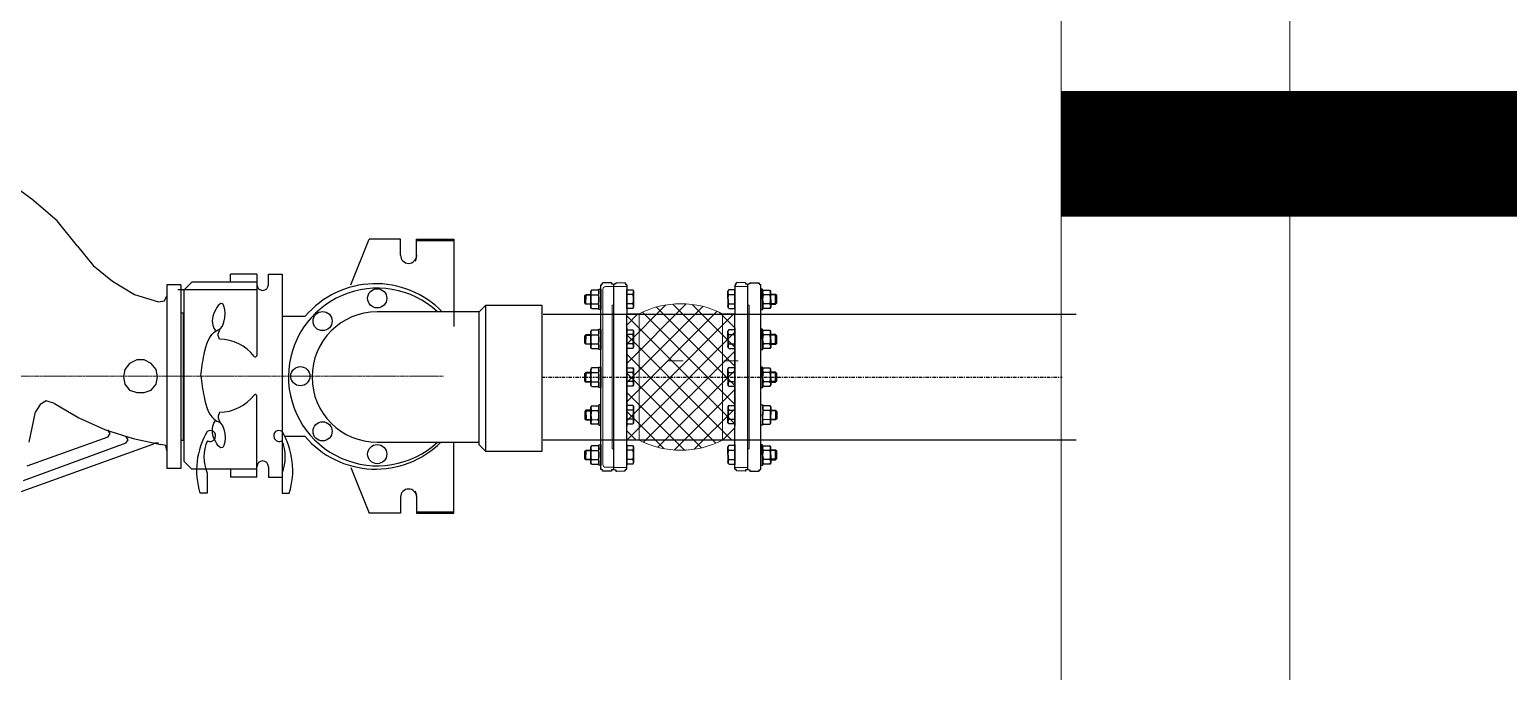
# Model space of a CAD drawing. Header units: millimetres. Extents: x -294625 to 2136527, y -251383 to 128331.
# Drawn here: x 1409292 to 1410586, y -29278 to -28716 of the extents above; entities that cross this region are included whole.
import ezdxf
from ezdxf.lldxf.tags import DXFTag

# ---------------------------------------------------------------- set-up
doc = ezdxf.new("R2010")
doc.units = ezdxf.units.MM
doc.linetypes.add('CENTER', pattern=[3, 1.5, -0.5, 0.5, -0.5])
for name, color, linetype, lineweight in [('0-4', 250, 'Continuous', 5), ('01. CẤP NƯỚC LẠNH', 5, 'Continuous', 9), ('ICE-BP', 4, 'Continuous', 25), ('ICE-CENTER', 8, 'CENTER', 0), ('N2-PK-TB', 2, 'Continuous', 20), ('N3-NOTE', 11, 'Continuous', 13)]:
    doc.layers.add(name, color=color, linetype=linetype, lineweight=lineweight)
for name, color, linetype in [('H-N-FITTING-35', 2, 'Continuous'), ('ICE-CEN', 8, 'CENTER'), ('ống thoát mưa', 5, 'TM')]:
    doc.layers.add(name, color=color, linetype=linetype)
doc.styles.add('P-VNTIMEH', font='vntimeh.shx', dxfattribs={"width": 0.75, "height": 300})
doc.styles.get("Standard").update_dxf_attribs({"font": 'arialbd.ttf'})
tags = doc.linetypes.add('TM', pattern='A,795.088449,-59.671033,["TM",Standard,S=298.800421,R=0,X=0,Y=-149.400211],-682.892341,795.088449', length=2332.740272).pattern_tags.tags
tags[6] = DXFTag(74, 10)
doc.dimstyles.new('N-NOTE', dxfattribs={"dimtxt": 200, "dimasz": 30, "dimexe": 50, "dimexo": 50, "dimgap": 100, "dimtad": 1, "dimdec": 0, "dimdsep": 46, "dimtxsty": 'P-VNTIMEH', "dimblk": 'OPEN30', "dimcen": 0, "dimse1": 1, "dimse2": 1, "dimclrd": 256, "dimclre": 7, "dimclrt": 256, "dimadec": 0, "dimazin": 0, "dimtfac": 1, "dimtdec": 0, "dimtix": 1, "dimtmove": 2, "dimatfit": 3, "dimldrblk": 'OPEN30', "dimfxl": 1, "dimtolj": 1, "dimtzin": 0, "dimarcsym": 0})

# ---------------------------------------------------------------- blocks, each defined once
blk = doc.blocks.new('WPP')
at = {"layer": 'H-N-FITTING-35', "ltscale": 1000}
for p, q in [((137898.5, -19559.5, 5.1), (137827.5, -19362.6, 5.1)), ((138226.1, -19398.1, 5.1), (138251.9, -19362.6, 5.1)), ((137900.1, -19524, 5.1), (137850.1, -19386.8, 5.1)), ((137908.2, -19499.8, 5.1), (137869.4, -19391.7, 5.1)), ((137901.7, -19394.9, 5.1), (137942.1, -19403, 5.1)), ((138197.1, -19432, 5.1), (138226.1, -19398.1, 5.1)), ((137951.7, -19409.4, 5.1), (137942.1, -19403, 5.1)), ((137956.6, -19417.5, 5.1), (137951.7, -19409.4, 5.1)), ((137953.4, -19428.8, 5.1), (137956.6, -19417.5, 5.1)), ((137953.4, -19428.8, 5.1), (137934, -19461.1, 5.1)), ((138163.2, -19459.5, 5.1), (138197.1, -19432, 5.1)), ((137934, -19461.1, 5.1), (137917.9, -19496.6, 5.1)), ((138163.2, -19459.5, 5.1), (138137.3, -19480.4, 5.1)), ((138137.3, -19480.4, 5.1), (138116.4, -19506.3, 5.1)), ((137917.9, -19496.6, 5.1), (137906.6, -19533.7, 5.1)), ((137908.2, -19499.8, 5.1), (137913, -19503, 5.1)), ((137913, -19503, 5.1), (137917.9, -19499.8, 5.1)), ((137988.9, -19520.8, 5.1), (137979.2, -19522.4, 5.1)), ((137998.6, -19522.4, 5.1), (137988.9, -19520.8, 5.1)), ((138116.4, -19506.3, 5.1), (138098.6, -19535.3, 5.1)), ((137906.6, -19533.7, 5.1), (137898.5, -19570.8, 5.1)), ((137900.1, -19524, 5.1), (137904.9, -19527.2, 5.1)), ((137904.9, -19527.2, 5.1), (137909.8, -19524, 5.1)), ((137971.1, -19528.9, 5.1), (137967.9, -19538.5, 5.1)), ((137967.9, -19538.5, 5.1), (137967.9, -19548.2, 5.1)), ((137979.2, -19522.4, 5.1), (137971.1, -19528.9, 5.1)), ((138006.6, -19528.9, 5.1), (137998.6, -19522.4, 5.1)), ((138011.5, -19538.5, 5.1), (138006.6, -19528.9, 5.1)), ((138011.5, -19548.2, 5.1), (138011.5, -19538.5, 5.1)), ((138098.6, -19535.3, 5.1), (138088.9, -19567.6, 5.1)), ((137900.1, -19562.7, 5.1), (137898.5, -19559.5, 5.1)), ((137967.9, -19548.2, 5.1), (137971.1, -19557.9, 5.1)), ((137971.1, -19557.9, 5.1), (137979.2, -19564.4, 5.1)), ((137998.6, -19564.4, 5.1), (138006.6, -19557.9, 5.1)), ((138006.6, -19557.9, 5.1), (138011.5, -19548.2, 5.1)), ((137988.9, -19578.9, 5.1), (137866.2, -19578.9, 5.1)), ((137866.2, -19597.2, 5.1), (137866.2, -19578.9, 5.1)), ((137890.4, -19578.9, 5.1), (137896.9, -19577.3, 5.1)), ((137896.9, -19577.3, 5.1), (137898.5, -19570.8, 5.1)), ((137900.1, -19567.6, 5.1), (137900.1, -19562.7, 5.1)), ((137979.2, -19564.4, 5.1), (137988.9, -19566, 5.1)), ((137988.9, -19566, 5.1), (137998.6, -19564.4, 5.1)), ((138111.5, -19578.9, 5.1), (137988.9, -19578.9, 5.1)), ((138088.9, -19567.6, 5.1), (138090.5, -19575.7, 5.1)), ((138090.5, -19575.7, 5.1), (138097, -19578.9, 5.1)), ((138111.5, -19597.2, 5.1), (138111.5, -19578.9, 5.1)), ((137988.9, -19597.2, 5.1), (137866.2, -19597.2, 5.1)), ((137903.9, -19597.2, 5.1), (137902.8, -19597.2, 5.1)), ((137903.9, -19600.4, 5.1), (137903.9, -19597.2, 5.1)), ((138111.5, -19597.2, 5.1), (137988.9, -19597.2, 5.1)), ((138073.9, -19600.4, 5.1), (138073.9, -19597.2, 5.1)), ((138074.9, -19597.2, 5.1), (138073.9, -19597.2, 5.1)), ((138104.9, -19699, 5.1), (138104.9, -19593.3, 5.1)), ((137876.3, -19601.5, 5.1), (137865.5, -19611.9, 5.1)), ((137865.5, -19699, 5.1), (137865.5, -19611.9, 5.1)), ((138104.4, -19601.5, 5.1), (137876.3, -19601.5, 5.1)), ((138073.9, -19600.4, 5.1), (137903.9, -19600.4, 5.1)), ((138104.4, -19601.5, 5.1), (138115.1, -19611.9, 5.1)), ((138115.1, -19699, 5.1), (138115.1, -19611.9, 5.1)), ((137833.5, -19632.7, 5.1), (137833.5, -19623, 5.1)), ((137860.3, -19632.7, 5.1), (137833.5, -19632.7, 5.1)), ((137854.7, -19699, 5.1), (137854.7, -19663.9, 5.1)), ((137865.5, -19663.9, 5.1), (137854.7, -19663.9, 5.1)), ((138115.1, -19663.9, 5.1), (138125.9, -19663.9, 5.1)), ((138125.9, -19699, 5.1), (138125.9, -19663.9, 5.1)), ((137854.7, -19699, 5.1), (137963.1, -19699, 5.1)), ((137854.7, -19714.4, 5.1), (137854.7, -19732.6, 5.1)), ((137868.8, -19714.4, 5.1), (137854.7, -19714.4, 5.1)), ((138125.9, -19699, 5.1), (138017.5, -19699, 5.1)), ((138111.9, -19714.4, 5.1), (138125.9, -19714.4, 5.1)), ((138125.9, -19714.4, 5.1), (138125.9, -19732.6, 5.1)), ((137860.3, -19732.6, 5.1), (137833.5, -19732.6, 5.1)), ((137833.5, -19732.6, 5.1), (137833.5, -19742.3, 5.1)), ((138125.9, -19732.6, 5.1), (137854.7, -19732.6, 5.1)), ((137867.9, -19824.6, 5.1), (137806.7, -19848.8, 5.1)), ((138111.5, -19824.6, 5.1), (138172.7, -19848.8, 5.1)), ((137806.7, -19890.9, 5.1), (137806.7, -19848.8, 5.1)), ((138172.7, -19890.9, 5.1), (138172.7, -19848.8, 5.1)), ((137828.2, -19890.9, 5.1), (137806.7, -19890.9, 5.1)), ((138151.2, -19890.9, 5.1), (138172.7, -19890.9, 5.1)), ((137806.7, -19912.4, 5.1), (137806.7, -19962.1, 5.1)), ((137828.2, -19912.4, 5.1), (137806.7, -19912.4, 5.1)), ((137808.5, -19912.4, 5.1), (137808.5, -19962.1, 5.1)), ((137830, -19912.4, 5.1), (137808.5, -19912.4, 5.1)), ((138149.4, -19912.4, 5.1), (138170.9, -19912.4, 5.1)), ((138151.2, -19912.4, 5.1), (138172.7, -19912.4, 5.1)), ((138170.9, -19912.4, 5.1), (138170.9, -19962.1, 5.1)), ((138172.7, -19912.4, 5.1), (138172.7, -19962.1, 5.1)), ((137806.7, -19962.1, 5.1), (137901.5, -19962.1, 5.1)), ((137808.5, -19962.1, 5.1), (137901.5, -19962.1, 5.1)), ((138170.9, -19962.1, 5.1), (138055.9, -19962.1, 5.1)), ((138172.7, -19962.1, 5.1), (138075.6, -19962.1, 5.1))]:
    blk.add_line(p, q, dxfattribs=at)
at = {"layer": 'H-N-FITTING-35', "ltscale": 1000, "elevation": 5.1}
for points in [[(137909.4, -19736.2), (137909.4, -19763.7)], [(138070, -19732.6), (138070, -19763.7)]]:
    blk.add_lwpolyline(points, dxfattribs=at)
at = {"layer": 'H-N-FITTING-35', "ltscale": 1000}
for centre in [(137989.7, -19757.1, 5.1), (137916, -19786.8, 5.1), (138063.3, -19786.8, 5.1), (137885.6, -19859.8, 5.1), (138093.7, -19859.8, 5.1)]:
    blk.add_circle(centre, 12.8, dxfattribs=at)
for centre, radius, start, end in [((137863.7, -19720.7, 5.1), 102.3, 59.376, 107.2021), ((137881.7, -19682.4, 5.1), 54.1, 66.1952, 113.2506), ((137909.7, -19636.5, 5.1), 7.22, 149.8175, 250.3002), ((137910.1, -19636.8, 5.1), 7.07, 246.3683, 36.0529), ((138001.6, -19647.8, 5.1), 60.2, 181.2989, 231.8862), ((137979, -19647.8, 5.1), 60.2, 308.1138, 358.7011), ((137963.1, -19696.9, 5.1), 2.15, 270, 51.8862), ((138017.5, -19696.9, 5.1), 2.15, 128.1138, 270), ((137868.8, -19706.7, 5.1), 7.7, 270, 90), ((138111.9, -19706.7, 5.1), 7.7, 90, 270), ((137863.7, -19644.6, 5.1), 102.3, 252.7979, 300.624), ((137881.7, -19682.9, 5.1), 54.1, 246.7494, 293.8048), ((137909.7, -19728.8, 5.1), 7.22, 109.6998, 210.1825), ((137910.1, -19728.5, 5.1), 7.07, 323.9471, 113.6317), ((137988.6, -19859.8, 5.1), 118.6, 89.4601, 222.776), ((137988.6, -19859.8, 5.1), 118.6, 317.2239, 89.4601), ((137989.4, -19857.7, 5.1), 123.8, 130.2749, 224.7621), ((137989.4, -19857.7, 5.1), 123.8, 314.1331, 49.398), ((137828.2, -19901.7, 5.1), 10.8, 270, 90), ((138151.2, -19901.7, 5.1), 10.8, 90, 270), ((137830, -19901.7, 5.1), 10.8, 270, 304.8513), ((138149.4, -19901.7, 5.1), 10.8, 235.1487, 270)]:
    blk.add_arc(centre, radius, start, end, dxfattribs=at)
for points in [[(137990.3, -19624, 5.1), (137962, -19628.4, 5.1), (137929.8, -19645.7, 5.1), (137927.5, -19649.9, 5.1), (137893.8, -19651, 5.1), (137901.9, -19644, 5.1), (137925.6, -19641.1, 5.1), (137930.8, -19643.8, 5.1)], [(137990.3, -19624, 5.1), (138018.6, -19628.4, 5.1), (138050.8, -19645.7, 5.1), (138053.1, -19649.9, 5.1), (138086.8, -19651, 5.1), (138078.8, -19644, 5.1), (138055, -19641.1, 5.1), (138049.8, -19643.8, 5.1)], [(137941.4, -19649.2, 5.1), (137936.5, -19647.4, 5.1), (137927.5, -19649.9, 5.1)], [(138039.2, -19649.2, 5.1), (138044.1, -19647.4, 5.1), (138053.1, -19649.9, 5.1)]]:
    blk.add_spline(points, degree=3, dxfattribs=at)
at = {"layer": 'ICE-BP', "ltscale": 1000}
for p, q in [((137901.5, -19859.8, 5.1), (137901.5, -19996, 5.1)), ((138075.6, -19996, 5.1), (138075.6, -19859.6, 5.1)), ((137889, -20004.8, 5.1), (137897.9, -19996, 5.1)), ((137889, -20004.8, 5.1), (138084.5, -20004.8, 5.1)), ((137889, -20079.5, 5.1), (137889, -20004.8, 5.1)), ((137897.9, -19996, 5.1), (138075.6, -19996, 5.1)), ((138075.6, -19996, 5.1), (138084.5, -20004.8, 5.1)), ((138084.5, -20004.8, 5.1), (138084.5, -20079.5, 5.1)), ((138084.5, -20079.5, 5.1), (137889, -20079.5, 5.1)), ((137904.6, -20081.3, 5.1), (137904.6, -20793.4, 5.1)), ((138072.6, -20081.3, 5.1), (138072.6, -20793.4, 5.1))]:
    blk.add_line(p, q, dxfattribs=at)
blk.add_arc((137988.6, -19859.8, 5.1), 87.1, 0.1343, 180.0031, dxfattribs=at)
at = {"layer": 'ICE-CEN', "ltscale": 3}
blk.add_line((137988.6, -20079.5, 5.1), (137988.6, -20774.7, 5.1), dxfattribs=at)
at = {"layer": 'ICE-CENTER', "color": 8}
blk.add_line((137989.7, -19948.3, 5.1), (137989.7, -18678.5, 5.1), dxfattribs=at)
blk = doc.blocks.new('ExpSin8')
h = blk.add_hatch()
h.set_pattern_fill('ANSI37', color=8, scale=198, style=0)
h.set_pattern_definition([(45, (2.64, -165), (-17.5009, 17.5009), []), (135, (2.64, -165), (-17.5009, -17.5009), [])])
h.paths.add_polyline_path([(201.2, 115.3, 0.240369), (48.8, 115.3), (48.8, -115.3, 0.240369), (201.2, -115.3)])
h.paths.add_polyline_path([(26.4, -115.3), (48.8, -115.3), (48.8, 115.3), (26.4, 115.3)])
h.paths.add_polyline_path([(201.2, 115.3), (201.2, -115.3), (223.6, -115.3), (223.6, 115.3)])
for points in [[(2.6, -165), (26.4, -165), (26.4, 165), (2.6, 165)], [(247.4, -165), (223.6, -165), (223.6, 165), (247.4, 165)], [(2.6, 131), (0, 131), (0, -131), (2.6, -131)], [(247.4, 131), (250, 131), (250, -131), (247.4, -131)]]:
    blk.add_lwpolyline(points, close=True)
at = {"color": 8}
for points in [[(26.4, 115.3), (48.8, 115.3), (48.8, -115.3), (26.4, -115.3)], [(223.6, 115.3), (201.2, 115.3), (201.2, -115.3), (223.6, -115.3)]]:
    blk.add_lwpolyline(points, close=True, dxfattribs=at)
for centre, start, end in [((125, -33.9), 62.9686, 117.0314), ((125, 33.9), 242.9686, 297.0314)]:
    blk.add_arc(centre, 167.6, start, end)
blk = doc.blocks.new('NUT')
at = {"linetype": 'Continuous'}
for p, q in [((-14.7, 12.1), (-13.1, 13)), ((-14.7, 0.9), (-13.1, 0)), ((-7.5, 1.1), (-7.5, 11.9)), ((7.5, 1.1), (7.5, 11.9)), ((14.7, 12.1), (13.1, 13)), ((14.7, 0.9), (13.1, 0))]:
    blk.add_line(p, q, dxfattribs=at)
blk.add_lwpolyline([(-16.5, 16), (-16.5, 13), (16.5, 13), (16.5, 16)], close=True)
for points in [[(-15, 1.1), (-15, 11.9)], [(-13.1, 13), (13.1, 13)], [(-13.1, 0), (13.1, 0)], [(13.1, 0), (-13.1, 0)], [(15, 11.9), (15, 1.1)]]:
    blk.add_lwpolyline(points, dxfattribs=at)
for centre, radius, start, end in [((-11.3, 6.1), 6.9, 57.0867, 122.9133), ((-11.3, 6.9), 6.9, 237.0867, 302.9133), ((0, -13), 26, 73.2213, 106.7787), ((0, 26), 26, 253.2213, 286.7787), ((11.3, 6.1), 6.9, 57.0867, 122.9133), ((11.3, 6.9), 6.9, 237.0867, 302.9133)]:
    blk.add_arc(centre, radius, start, end, dxfattribs=at)
blk = doc.blocks.new('_Open30')
at = {"color": 0, "linetype": 'ByBlock', "lineweight": -2}
for p, q in [((-1, 0.2679), (0, 0)), ((0, 0), (-1, -0.2679)), ((0, 0), (-1, 0))]:
    blk.add_line(p, q, dxfattribs=at)

msp = doc.modelspace()

# ---------------------------------------------------------------- linework, layer by layer
at = {"layer": '0-4'}
for p, q in [((1409851.2, -29006.1, -0.5), (1409863.8, -29006.1, -0.5)), ((1409899.5, -29006.1, -0.5), (1409912.1, -29006.1, -0.5))]:
    msp.add_line(p, q, dxfattribs=at)
at = {"layer": '01. CẤP NƯỚC LẠNH', "elevation": -0.5}
msp.add_lwpolyline([(1409803.2, -29099.1), (1409803.2, -28941.1), (1409796, -28941.1, 0.414214), (1409793.6, -28943.5), (1409793.6, -29096.7, 0.414214), (1409796, -29099.1)], format="xyb", close=True, dxfattribs=at)
at = {"layer": 'H-N-FITTING-35', "ltscale": 1000}
for p, q in [((1409814.6, -28943.1), (1409814.5, -28960.9)), ((1409819.9, -28948), (1409814.6, -28948)), ((1409820, -28944.1), (1409820.5, -28945)), ((1409820.5, -28945), (1409820.5, -28959.1)), ((1409820.5, -28959.1), (1409820.5, -28945)), ((1409903.5, -28944.1), (1409903, -28945)), ((1409903, -28945), (1409903.1, -28959.1)), ((1409903.1, -28959.1), (1409903, -28945)), ((1409903.6, -28948), (1409909, -28948)), ((1409909, -28943.1), (1409909, -28960.9)), ((1409819.9, -28956.1), (1409814.6, -28956.1)), ((1409820, -28960), (1409820.5, -28959.1)), ((1409903.6, -28960), (1409903.1, -28959.1)), ((1409903.7, -28956.1), (1409909, -28956.1)), ((1409814.6, -28978.2), (1409814.5, -28996)), ((1409814.6, -28977.2, -0.7), (1409814.6, -29063, -0.7)), ((1409909, -28977.2, -0.7), (1409909, -29063, -0.7)), ((1409909, -28978.2), (1409909, -28996)), ((1409819.9, -28983), (1409814.6, -28983)), ((1409819.9, -28991.1), (1409814.6, -28991.1)), ((1409820, -28979.2), (1409820.5, -28980)), ((1409820.5, -28980), (1409820.5, -28994.1)), ((1409820.5, -28994.1), (1409820.5, -28980)), ((1409903.5, -28979.2), (1409903, -28980)), ((1409903, -28980), (1409903.1, -28994.1)), ((1409903.1, -28994.1), (1409903, -28980)), ((1409903.6, -28983), (1409909, -28983)), ((1409903.7, -28991.1), (1409909, -28991.1)), ((1409820, -28995), (1409820.5, -28994.1)), ((1409903.6, -28995), (1409903.1, -28994.1)), ((1409814.6, -29011.2), (1409814.5, -29029)), ((1409819.9, -29016.1), (1409814.6, -29016.1)), ((1409820, -29012.2), (1409820.5, -29013.1)), ((1409820.5, -29013.1), (1409820.5, -29027.2)), ((1409820.5, -29027.2), (1409820.5, -29013.1)), ((1409903.5, -29012.2), (1409903, -29013.1)), ((1409903, -29013.1), (1409903.1, -29027.2)), ((1409903.1, -29027.2), (1409903, -29013.1)), ((1409903.6, -29016.1), (1409909, -29016.1)), ((1409909, -29011.2), (1409909, -29029)), ((1409819.9, -29024.2), (1409814.6, -29024.2)), ((1409820, -29028.1), (1409820.5, -29027.2)), ((1409903.6, -29028.1), (1409903.1, -29027.2)), ((1409903.7, -29024.2), (1409909, -29024.2)), ((1409814.6, -29061.9), (1409814.5, -29044.1)), ((1409819.9, -29049), (1409814.6, -29049)), ((1409820, -29045.1), (1409820.5, -29045.9)), ((1409820.5, -29060.1), (1409820.5, -29045.9)), ((1409820.5, -29045.9), (1409820.5, -29060.1)), ((1409903, -29060.1), (1409903.1, -29045.9)), ((1409903.1, -29045.9), (1409903, -29060.1)), ((1409903.6, -29045.1), (1409903.1, -29045.9)), ((1409903.7, -29049), (1409909, -29049)), ((1409909, -29061.9), (1409909, -29044.1)), ((1409819.9, -29057), (1409814.6, -29057.1)), ((1409820, -29060.9), (1409820.5, -29060.1)), ((1409903.5, -29060.9), (1409903, -29060.1)), ((1409903.6, -29057), (1409909, -29057.1)), ((1409814.6, -29079.2), (1409814.5, -29097)), ((1409820, -29080.2), (1409820.5, -29081.1)), ((1409820.5, -29081.1), (1409820.5, -29095.2)), ((1409820.5, -29095.2), (1409820.5, -29081.1)), ((1409903.5, -29080.2), (1409903, -29081.1)), ((1409903, -29081.1), (1409903.1, -29095.2)), ((1409903.1, -29095.2), (1409903, -29081.1)), ((1409909, -29079.2), (1409909, -29097)), ((1409790.6, -29082.8), (1409791.8, -29082.8)), ((1409819.9, -29084.1), (1409814.6, -29084.1)), ((1409819.9, -29092.2), (1409814.6, -29092.2)), ((1409903.6, -29084.1), (1409909, -29084.1)), ((1409903.7, -29092.2), (1409909, -29092.2)), ((1409933, -29082.8), (1409931.8, -29082.8)), ((1409820, -29096.1), (1409820.5, -29095.2)), ((1409903.6, -29096.1), (1409903.1, -29095.2))]:
    msp.add_line(p, q, dxfattribs=at)
at = {"layer": 'H-N-FITTING-35', "ltscale": 1000, "elevation": -0.5}
for points in [[(1409791.8, -29101), (1409791.8, -28939.6)], [(1409791.8, -28939.6), (1409791.8, -28939.6)], [(1409791.8, -28939.6), (1409791.8, -28939.6)], [(1409791.8, -28939.6), (1409792.7, -28939.6)], [(1409792.7, -28939.6), (1409792.7, -28938.7)], [(1409792.7, -28938.7), (1409792.7, -28938.7)], [(1409792.7, -28938.7), (1409792.7, -28938.7)], [(1409792.7, -28938.7), (1409792.7, -28938.7)], [(1409792.7, -28938.7), (1409793.2, -28938.7)], [(1409793.2, -28938.7), (1409793.2, -28937.8)], [(1409801.3, -28937.8), (1409793.2, -28937.8)], [(1409801.3, -28937.8), (1409793.2, -28937.8)], [(1409801.3, -28937.8), (1409793.2, -28937.8)], [(1409801.3, -28937.8), (1409801.3, -28937.8)], [(1409801.3, -28937.8), (1409801.3, -28937.8)], [(1409801.3, -28937.8), (1409801.3, -28938.7)], [(1409801.3, -28938.7), (1409802.2, -28938.7)], [(1409802.2, -28938.7), (1409802.2, -28938.7)], [(1409802.2, -28938.7), (1409802.2, -28938.7)], [(1409802.2, -28938.7), (1409802.2, -28938.7)], [(1409802.2, -28938.7), (1409803.2, -28939.6)], [(1409804.1, -28938.7), (1409803.2, -28939.6)], [(1409803.2, -28939.6), (1409803.2, -28939.6)], [(1409803.2, -29101), (1409803.2, -28939.6)], [(1409803.2, -29101), (1409803.2, -28939.6)], [(1409803.2, -29101), (1409803.2, -28939.6)], [(1409803.2, -28939.6), (1409803.2, -28939.6)], [(1409803.2, -29101), (1409803.2, -28939.6)], [(1409803.2, -29101), (1409803.2, -28939.6)], [(1409803.2, -29101), (1409803.2, -28939.6)], [(1409805, -28938.7), (1409804.1, -28938.7)], [(1409804.1, -28938.7), (1409804.1, -28938.7)], [(1409804.1, -28938.7), (1409804.1, -28938.7)], [(1409804.1, -28938.7), (1409804.1, -28938.7)], [(1409805, -28937.8), (1409813.2, -28937.5)], [(1409805, -28937.8), (1409813.2, -28937.5)], [(1409805, -28937.8), (1409813.2, -28937.5)], [(1409805, -28937.8), (1409805, -28937.8)], [(1409805, -28937.8), (1409805, -28937.8)], [(1409805, -28937.8), (1409805, -28938.7)], [(1409813.2, -28938.4), (1409813.2, -28937.5)], [(1409813.6, -28938.4), (1409813.2, -28938.4)], [(1409813.6, -28939.4), (1409813.6, -28938.4)], [(1409813.6, -28938.4), (1409813.6, -28938.4)], [(1409813.6, -28938.4), (1409813.6, -28938.4)], [(1409813.6, -28938.4), (1409813.6, -28938.4)], [(1409814.6, -28939.4), (1409813.6, -28939.4)], [(1409814.6, -28939.4), (1409814.6, -28939.4)], [(1409814.6, -28939.4), (1409814.6, -28939.4)], [(1409814.6, -28939.4), (1409814.6, -28965.5)], [(1409814.6, -28939.4), (1409814.6, -28965.5)], [(1409814.6, -28939.4), (1409814.6, -28965.5)], [(1409909, -28939.4), (1409909, -28939.4)], [(1409909, -28939.4), (1409909, -28939.4)], [(1409909, -28939.4), (1409909.9, -28939.4)], [(1409909, -28939.4), (1409909, -28965.5)], [(1409909, -28939.4), (1409909, -28965.5)], [(1409909, -28939.4), (1409909, -28965.5)], [(1409909.9, -28939.4), (1409909.9, -28938.4)], [(1409909.9, -28938.4), (1409909.9, -28938.4)], [(1409909.9, -28938.4), (1409909.9, -28938.4)], [(1409909.9, -28938.4), (1409909.9, -28938.4)], [(1409909.9, -28938.4), (1409910.4, -28938.4)], [(1409910.4, -28938.4), (1409910.4, -28937.5)], [(1409918.5, -28937.8), (1409910.4, -28937.5)], [(1409918.5, -28937.8), (1409910.4, -28937.5)], [(1409918.5, -28937.8), (1409910.4, -28937.5)], [(1409918.5, -28937.8), (1409918.5, -28937.8)], [(1409918.5, -28937.8), (1409918.5, -28937.8)], [(1409918.5, -28937.8), (1409918.5, -28938.7)], [(1409918.5, -28938.7), (1409919.5, -28938.7)], [(1409919.5, -28938.7), (1409919.5, -28938.7)], [(1409919.5, -28938.7), (1409919.5, -28938.7)], [(1409919.5, -28938.7), (1409919.5, -28938.7)], [(1409919.5, -28938.7), (1409920.4, -28939.6)], [(1409921.3, -28938.7), (1409920.4, -28939.6)], [(1409920.4, -28939.6), (1409920.4, -28939.6)], [(1409920.4, -28939.6), (1409920.4, -28939.6)], [(1409920.4, -29101), (1409920.4, -28939.6)], [(1409922.3, -28938.7), (1409921.3, -28938.7)], [(1409921.3, -28938.7), (1409921.3, -28938.7)], [(1409921.3, -28938.7), (1409921.3, -28938.7)], [(1409921.3, -28938.7), (1409921.3, -28938.7)], [(1409922.3, -28937.8), (1409930.4, -28937.8)], [(1409922.3, -28937.8), (1409930.4, -28937.8)], [(1409922.3, -28937.8), (1409930.4, -28937.8)], [(1409922.3, -28937.8), (1409922.3, -28937.8)], [(1409922.3, -28937.8), (1409922.3, -28937.8)], [(1409922.3, -28937.8), (1409922.3, -28938.7)], [(1409930.4, -28938.7), (1409930.4, -28937.8)], [(1409930.8, -28938.7), (1409930.4, -28938.7)], [(1409930.8, -28939.6), (1409930.8, -28938.7)], [(1409930.8, -28938.7), (1409930.8, -28938.7)], [(1409930.8, -28938.7), (1409930.8, -28938.7)], [(1409930.8, -28938.7), (1409930.8, -28938.7)], [(1409931.8, -28939.6), (1409930.8, -28939.6)], [(1409931.8, -29101), (1409931.8, -28939.6)], [(1409931.8, -28939.6), (1409931.8, -28939.6)], [(1409931.8, -28939.6), (1409931.8, -28939.6)], [(1409814.6, -29100.7), (1409814.6, -28965.5)], [(1409909, -29100.7), (1409909, -28965.5)], [(1409791.8, -29101), (1409791.8, -29073.4)], [(1409814.6, -29100.7), (1409814.6, -29073.1)], [(1409814.6, -29100.7), (1409814.6, -29073.1)], [(1409909, -29100.7), (1409909, -29073.1)], [(1409909, -29100.7), (1409909, -29073.1)], [(1409931.8, -29101), (1409931.8, -29073.4)], [(1409792.7, -29101), (1409791.8, -29101)], [(1409791.8, -29101), (1409791.8, -29101)], [(1409792.7, -29101.4), (1409792.7, -29101)], [(1409793.2, -29101.4), (1409792.7, -29101.4)], [(1409792.7, -29101.4), (1409792.7, -29101.4)], [(1409792.7, -29101.4), (1409792.7, -29101.4)], [(1409792.7, -29101.4), (1409792.7, -29101.4)], [(1409793.2, -29102.4), (1409793.2, -29101.4)], [(1409801.3, -29102.4), (1409793.2, -29102.4)], [(1409801.3, -29102.4), (1409793.2, -29102.4)], [(1409801.3, -29102.4), (1409793.2, -29102.4)], [(1409793.2, -29102.4), (1409793.2, -29102.4)], [(1409801.3, -29102.4), (1409800.8, -29102.4)], [(1409802.2, -29101.4), (1409801.3, -29101.4)], [(1409801.3, -29101.4), (1409801.3, -29101.4)], [(1409801.3, -29101.4), (1409801.3, -29102.4)], [(1409801.3, -29102.4), (1409801.3, -29102.4)], [(1409803.2, -29101), (1409802.2, -29101.4)], [(1409802.2, -29101.4), (1409802.2, -29101.4)], [(1409802.2, -29101.4), (1409802.2, -29101.4)], [(1409803.2, -29101), (1409803.2, -29101)], [(1409803.2, -29101), (1409803.2, -29101)], [(1409803.2, -29101), (1409803.2, -29101)], [(1409803.2, -29101), (1409803.2, -29101)], [(1409803.2, -29101), (1409804.1, -29101.4)], [(1409804.1, -29101.4), (1409804.1, -29101.4)], [(1409804.1, -29101.4), (1409804.1, -29101.4)], [(1409804.1, -29101.4), (1409805, -29101.4)], [(1409805, -29101.4), (1409805, -29101.4)], [(1409805, -29101.4), (1409805, -29102.4)], [(1409805, -29102.4), (1409813.2, -29102.1)], [(1409805, -29102.4), (1409813.2, -29102.1)], [(1409805, -29102.4), (1409813.2, -29102.1)], [(1409805, -29102.4), (1409805, -29102.4)], [(1409805, -29102.4), (1409805.5, -29102.4)], [(1409813.2, -29102.1), (1409813.2, -29101.2)], [(1409813.2, -29101.2), (1409813.6, -29101.2)], [(1409813.2, -29102.1), (1409813.2, -29102.1)], [(1409813.6, -29101.2), (1409813.6, -29100.7)], [(1409813.6, -29100.7), (1409814.6, -29100.7)], [(1409813.6, -29101.2), (1409813.6, -29101.2)], [(1409813.6, -29101.2), (1409813.6, -29101.2)], [(1409813.6, -29101.2), (1409813.6, -29101.2)], [(1409814.6, -29100.7), (1409814.6, -29100.7)], [(1409909.9, -29100.7), (1409909, -29100.7)], [(1409909, -29100.7), (1409909, -29100.7)], [(1409909.9, -29101.2), (1409909.9, -29100.7)], [(1409910.4, -29101.2), (1409909.9, -29101.2)], [(1409909.9, -29101.2), (1409909.9, -29101.2)], [(1409909.9, -29101.2), (1409909.9, -29101.2)], [(1409909.9, -29101.2), (1409909.9, -29101.2)], [(1409910.4, -29102.1), (1409910.4, -29101.2)], [(1409918.5, -29102.4), (1409910.4, -29102.1)], [(1409918.5, -29102.4), (1409910.4, -29102.1)], [(1409918.5, -29102.4), (1409910.4, -29102.1)], [(1409910.4, -29102.1), (1409910.4, -29102.1)], [(1409918.5, -29102.4), (1409918.1, -29102.4)], [(1409919.5, -29101.4), (1409918.5, -29101.4)], [(1409918.5, -29101.4), (1409918.5, -29101.4)], [(1409918.5, -29101.4), (1409918.5, -29102.4)], [(1409918.5, -29102.4), (1409918.5, -29102.4)], [(1409920.4, -29101), (1409919.5, -29101.4)], [(1409919.5, -29101.4), (1409919.5, -29101.4)], [(1409919.5, -29101.4), (1409919.5, -29101.4)], [(1409920.4, -29101), (1409920.4, -29101)], [(1409920.4, -29101), (1409920.4, -29101)], [(1409920.4, -29101), (1409921.3, -29101.4)], [(1409920.4, -29101), (1409920.4, -29101)], [(1409920.4, -29101), (1409920.4, -29101)], [(1409921.3, -29101.4), (1409921.3, -29101.4)], [(1409921.3, -29101.4), (1409921.3, -29101.4)], [(1409921.3, -29101.4), (1409922.3, -29101.4)], [(1409922.3, -29101.4), (1409922.3, -29101.4)], [(1409922.3, -29101.4), (1409922.3, -29102.4)], [(1409922.3, -29102.4), (1409930.4, -29102.4)], [(1409922.3, -29102.4), (1409930.4, -29102.4)], [(1409922.3, -29102.4), (1409930.4, -29102.4)], [(1409922.3, -29102.4), (1409922.3, -29102.4)], [(1409922.3, -29102.4), (1409922.7, -29102.4)], [(1409930.4, -29102.4), (1409930.4, -29101.4)], [(1409930.4, -29101.4), (1409930.8, -29101.4)], [(1409930.4, -29102.4), (1409930.4, -29102.4)], [(1409930.8, -29101.4), (1409930.8, -29101)], [(1409930.8, -29101), (1409931.8, -29101)], [(1409930.8, -29101.4), (1409930.8, -29101.4)], [(1409930.8, -29101.4), (1409930.8, -29101.4)], [(1409930.8, -29101.4), (1409930.8, -29101.4)], [(1409931.8, -29101), (1409931.8, -29101)]]:
    msp.add_lwpolyline(points, dxfattribs=at)
at = {"layer": 'H-N-FITTING-35', "ltscale": 1000, "elevation": 12.8}
for points in [[(1409783.2, -28956.5), (1409778.8, -28956.5), (1409777.8, -28955.4), (1409777.8, -28948.9), (1409778.9, -28947.9), (1409783.2, -28947.9)], [(1409940.4, -28956.5), (1409944.7, -28956.5), (1409945.8, -28955.4), (1409945.8, -28948.9), (1409944.7, -28947.9), (1409940.4, -28947.9)], [(1409783.2, -28991.5), (1409778.8, -28991.5), (1409777.8, -28990.5), (1409777.8, -28984), (1409778.9, -28982.9), (1409783.2, -28982.9)], [(1409940.4, -28991.5), (1409944.7, -28991.5), (1409945.8, -28990.5), (1409945.8, -28984), (1409944.7, -28982.9), (1409940.4, -28982.9)], [(1409783.2, -29024.6), (1409778.8, -29024.6), (1409777.8, -29023.5), (1409777.8, -29017), (1409778.9, -29016), (1409783.2, -29016)], [(1409940.4, -29024.6), (1409944.7, -29024.6), (1409945.8, -29023.5), (1409945.8, -29017), (1409944.7, -29016), (1409940.4, -29016)], [(1409783.2, -29049.1), (1409778.8, -29049.1), (1409777.8, -29050.2), (1409777.8, -29056.6), (1409778.9, -29057.7), (1409783.2, -29057.7)], [(1409940.4, -29049.1), (1409944.7, -29049.1), (1409945.8, -29050.2), (1409945.8, -29056.6), (1409944.7, -29057.7), (1409940.4, -29057.7)], [(1409783.2, -29092.6), (1409778.8, -29092.6), (1409777.8, -29091.5), (1409777.8, -29085), (1409778.9, -29084), (1409783.2, -29084)], [(1409940.4, -29092.6), (1409944.7, -29092.6), (1409945.8, -29091.5), (1409945.8, -29085), (1409944.7, -29084), (1409940.4, -29084)]]:
    msp.add_lwpolyline(points, close=True, dxfattribs=at)
at = {"layer": 'H-N-FITTING-35', "ltscale": 1000}
for points in [[(1409778.8, -28956.5), (1409778.9, -28947.9)], [(1409778.9, -28948.4), (1409783.2, -28948.4)], [(1409814.5, -28960.1), (1409814.6, -28943.9)], [(1409814.6, -28943.9), (1409819.9, -28944)], [(1409909, -28943.9), (1409903.6, -28944)], [(1409909, -28960.1), (1409909, -28943.9)], [(1409944.7, -28948.4), (1409940.4, -28948.4)], [(1409944.7, -28956.5), (1409944.7, -28947.9)], [(1409778.8, -28956), (1409783.2, -28956)], [(1409819.9, -28960.1), (1409814.5, -28960.1)], [(1409903.7, -28960.1), (1409909, -28960.1)], [(1409944.7, -28956), (1409940.4, -28956)], [(1409778.8, -28991.5), (1409778.9, -28982.9)], [(1409778.8, -28991), (1409783.2, -28991)], [(1409778.9, -28983.5), (1409783.2, -28983.5)], [(1409814.5, -28995.1), (1409814.6, -28979)], [(1409814.6, -28979), (1409819.9, -28979)], [(1409909, -28979), (1409903.6, -28979)], [(1409909, -28995.1), (1409909, -28979)], [(1409944.7, -28983.5), (1409940.4, -28983.5)], [(1409944.7, -28991), (1409940.4, -28991)], [(1409944.7, -28991.5), (1409944.7, -28982.9)], [(1409819.9, -28995.2), (1409814.5, -28995.1)], [(1409903.7, -28995.2), (1409909, -28995.1)], [(1409778.8, -29024.6), (1409778.9, -29016)], [(1409778.9, -29016.5), (1409783.2, -29016.5)], [(1409814.5, -29028.2), (1409814.6, -29012)], [(1409814.6, -29012), (1409819.9, -29012)], [(1409909, -29012), (1409903.6, -29012)], [(1409909, -29028.2), (1409909, -29012)], [(1409944.7, -29016.5), (1409940.4, -29016.5)], [(1409944.7, -29024.6), (1409944.7, -29016)], [(1409778.8, -29024), (1409783.2, -29024.1)], [(1409819.9, -29028.2), (1409814.5, -29028.2)], [(1409903.7, -29028.2), (1409909, -29028.2)], [(1409944.7, -29024), (1409940.4, -29024.1)], [(1409778.8, -29049.1), (1409778.9, -29057.7)], [(1409778.8, -29049.6), (1409783.2, -29049.6)], [(1409814.5, -29044.9), (1409814.6, -29061.1)], [(1409819.9, -29044.9), (1409814.5, -29044.9)], [(1409903.7, -29044.9), (1409909, -29044.9)], [(1409909, -29044.9), (1409909, -29061.1)], [(1409944.7, -29049.6), (1409940.4, -29049.6)], [(1409944.7, -29049.1), (1409944.7, -29057.7)], [(1409778.9, -29057.2), (1409783.2, -29057.2)], [(1409814.6, -29061.1), (1409819.9, -29061.1)], [(1409909, -29061.1), (1409903.6, -29061.1)], [(1409944.7, -29057.2), (1409940.4, -29057.2)], [(1409814.5, -29096.2), (1409814.6, -29080)], [(1409814.6, -29080), (1409819.9, -29080.1)], [(1409909, -29080), (1409903.6, -29080.1)], [(1409909, -29096.2), (1409909, -29080)], [(1409778.8, -29092.6), (1409778.9, -29084)], [(1409778.8, -29092), (1409783.2, -29092.1)], [(1409778.9, -29084.5), (1409783.2, -29084.5)], [(1409944.7, -29084.5), (1409940.4, -29084.5)], [(1409944.7, -29092), (1409940.4, -29092.1)], [(1409944.7, -29092.6), (1409944.7, -29084)], [(1409819.9, -29096.2), (1409814.5, -29096.2)], [(1409903.7, -29096.2), (1409909, -29096.2)]]:
    msp.add_lwpolyline(points, dxfattribs=at)
for centre, major_axis, start_param, end_param in [((1409816.8, -28946), (-2.63, 2.63), 3.350064, 4.498955), ((1409806.5, -28952), (-9.9, -9.9), 2.060871, 2.646556), ((1409816.8, -28958.1), (-2.63, 2.63), 3.350064, 4.498955), ((1409816.8, -28981), (-2.63, 2.63), 3.350064, 4.498955), ((1409806.5, -28987), (-9.9, -9.9), 2.060871, 2.646556), ((1409816.8, -28993.1), (-2.63, 2.63), 3.350064, 4.498955), ((1409816.8, -29014.1), (-2.63, 2.63), 3.350064, 4.498955), ((1409806.5, -29020.1), (-9.9, -9.9), 2.060871, 2.646556), ((1409816.8, -29026.2), (-2.63, 2.63), 3.350064, 4.498955), ((1409906.8, -29046.9), (2.63, -2.63), 3.349953, 4.498844), ((1409917.1, -29053), (9.9, 9.9), 2.06076, 2.646445), ((1409906.8, -29059.1), (2.63, -2.63), 3.349953, 4.498844), ((1409816.8, -29082.1), (-2.63, 2.63), 3.350064, 4.498955), ((1409806.5, -29088.1), (-9.9, -9.9), 2.060871, 2.646556), ((1409816.8, -29094.2), (-2.63, 2.63), 3.350064, 4.498955)]:
    msp.add_ellipse(centre, major_axis=major_axis, ratio=1, start_param=start_param, end_param=end_param, dxfattribs=at)
at = {"layer": 'H-N-FITTING-35', "ltscale": 1000, "extrusion": (0, 0, -1)}
for centre, major_axis, start_param, end_param in [((1409906.8, -28946), (2.63, 2.63), 3.350064, 4.498955), ((1409917.1, -28952), (9.9, -9.9), 2.060871, 2.646556), ((1409906.8, -28958.1), (2.63, 2.63), 3.350064, 4.498955), ((1409906.8, -28981), (2.63, 2.63), 3.350064, 4.498955), ((1409917.1, -28987), (9.9, -9.9), 2.060871, 2.646556), ((1409906.8, -28993.1), (2.63, 2.63), 3.350064, 4.498955), ((1409906.8, -29014.1), (2.63, 2.63), 3.350064, 4.498955), ((1409917.1, -29020.1), (9.9, -9.9), 2.060871, 2.646556), ((1409906.8, -29026.2), (2.63, 2.63), 3.350064, 4.498955), ((1409816.8, -29046.9), (-2.63, -2.63), 3.349953, 4.498844), ((1409806.5, -29053), (-9.9, 9.9), 2.06076, 2.646445), ((1409816.8, -29059.1), (-2.63, -2.63), 3.349953, 4.498844), ((1409906.8, -29082.1), (2.63, 2.63), 3.350064, 4.498955), ((1409917.1, -29088.1), (9.9, -9.9), 2.060871, 2.646556), ((1409906.8, -29094.2), (2.63, 2.63), 3.350064, 4.498955)]:
    msp.add_ellipse(centre, major_axis=major_axis, ratio=1, start_param=start_param, end_param=end_param, dxfattribs=at)
at = {"layer": 'N2-PK-TB'}
for points in [[(1408494.5, -27636.2), (1408494.5, -35569), (1410394.5, -35569), (1410394.5, -27636.2)], [(1408694.5, -27836.2), (1408694.5, -35369), (1410194.5, -35369), (1410194.5, -27836.2)]]:
    msp.add_lwpolyline(points, close=True, dxfattribs=at)
at = {"layer": 'ống thoát mưa', "const_width": 110}
msp.add_lwpolyline([(1413417.1, -28825), (1410194.5, -28825)], dxfattribs=at)

# ---------------------------------------------------------------- block references
at = {"xscale": 0.6547619047619048, "yscale": 0.6547619047619048, "zscale": 0.6547619047619048, "rotation": 90}
msp.add_blockref('WPP', (1396592.8, -119369.8, -3.3), dxfattribs=at)
at = {"layer": '01. CẤP NƯỚC LẠNH', "xscale": -0.478927203065135, "yscale": 0.478927203065135, "zscale": 0.478927203065135}
msp.add_blockref('ExpSin8', (1409921.6, -29020.1, -0.5), dxfattribs=at)
at = {"layer": 'H-N-FITTING-35', "ltscale": 1000, "yscale": 0.53874703583706, "zscale": 0.53874703583706}
for p, xscale, rotation in [((1409783.2, -28952.2), -0.53874703583706, 269.8578430379989), ((1409940.4, -28952.2), 0.53874703583706, 90.1421569620011), ((1409783.2, -28987.2), -0.53874703583706, 269.8578430379989), ((1409940.4, -28987.2), 0.53874703583706, 90.1421569620011), ((1409783.2, -29020.3), -0.53874703583706, 269.8578430379989), ((1409940.4, -29020.3), 0.53874703583706, 90.1421569620011), ((1409783.2, -29088.3), -0.53874703583706, 269.8578430379989), ((1409940.4, -29088.3), 0.53874703583706, 90.1421569620011)]:
    msp.add_blockref('NUT', p, dxfattribs=dict(at, xscale=xscale, rotation=rotation))
at = {"layer": 'H-N-FITTING-35', "ltscale": 1000, "extrusion": (0, 0, -1), "yscale": 0.5387470358303946, "zscale": -0.5387470358303946}
for p, xscale, rotation in [((-1409783.2, -29053.4), -0.5387470358303946, 89.85148481747129), ((-1409940.4, -29053.4), 0.5387470358303946, 270.1485151825287)]:
    msp.add_blockref('NUT', p, dxfattribs=dict(at, xscale=xscale, rotation=rotation))

# ---------------------------------------------------------------- leaders
at = {"layer": 'N3-NOTE'}
msp.add_leader([(1401019.5, -30116.5), (1401019.5, -20659.2), (1432966.4, -20659.2)], dimstyle='N-NOTE', override={"dimasz": 300, "dimgap": 100, "dimtad": 0}, dxfattribs=at)

doc.saveas('drawing.dxf')
